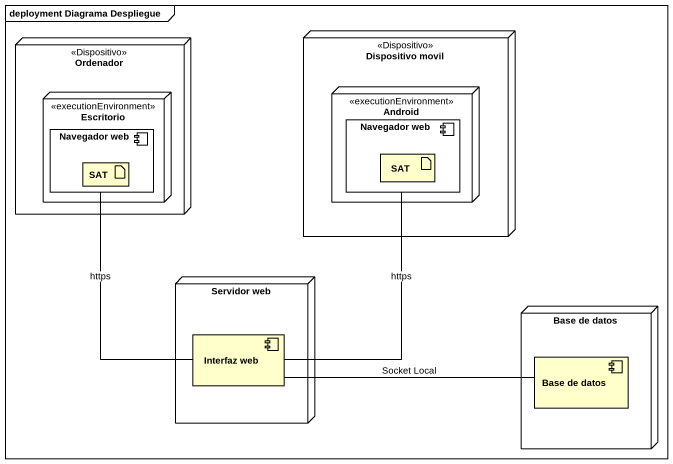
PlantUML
@startuml
mainframe deployment Diagrama Despliegue
node Ordenador <<Dispositivo>> {
  node Escritorio <<executionEnvironment>> {
    component "Navegador web" as Navegador_web {
      artifact SAT
    }
  }
}
node "Dispositivo movil" as Dispositivo_movil <<Dispositivo>> {
  node Android <<executionEnvironment>> {
    component "Navegador web" as Navegador_web_2 {
      artifact "SAT" as SAT_2
    }
  }
}
node "Servidor web" as Servidor_web {
  component "Interfaz web" as Interfaz_web
}
node "Base de datos" as Base_de_datos {
  component "Base de datos" as Base_de_datos_2
}
Navegador_web -- Interfaz_web : https
Interfaz_web -up- Navegador_web_2 : https
Interfaz_web -right- Base_de_datos_2 : Socket Local
@enduml
